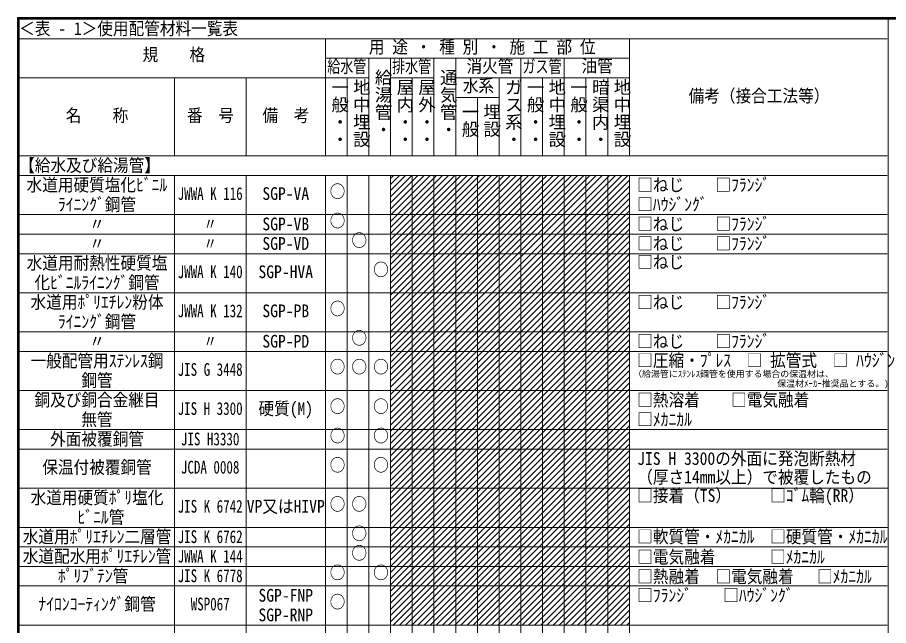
# Model space of a CAD drawing. Units: millimetres on the paper. Extents: x -399 to 402, y -320 to 280.
# Drawn here: x -398.6 to -198.1, y 139.5 to 279.6 of the extents above; entities that cross this region are included whole.
import ezdxf
from ezdxf.enums import TextEntityAlignment as Align

# ---------------------------------------------------------------- set-up
doc = ezdxf.new("R2010")
doc.units = ezdxf.units.MM
for name, color, linetype, lineweight in [('0-0', 7, 'Continuous', 9), ('0-8', 7, 'Continuous', 9), ('F-0_枠', 2, 'Continuous', 9)]:
    doc.layers.add(name, color=color, linetype=linetype, lineweight=lineweight)
doc.styles.add('@ＭＳ ゴシック', font='')
doc.styles.add('ＭＳ ゴシック', font='')
doc.styles.get('@ＭＳ ゴシック').set_extended_font_data('@MS Gothic')
doc.styles.get('ＭＳ ゴシック').set_extended_font_data('MS Gothic')

msp = doc.modelspace()

# ---------------------------------------------------------------- linework, layer by layer
at = {"layer": '0-0'}
msp.add_line((-398.407, 274.653), (-198.357, 274.653), dxfattribs=at)
at = {"layer": '0-0', "color": 2}
for p, q in [((-398.207, 274.653), (-198.357, 274.653)), ((-327.717, 274.653), (-327.717, 247.653)), ((-257.717, 274.653), (-257.717, 247.653)), ((-327.717, 270.153), (-257.717, 270.153)), ((-317.717, 270.153), (-317.717, 247.653)), ((-312.717, 270.153), (-312.717, 247.653)), ((-302.717, 270.153), (-302.717, 247.653)), ((-297.717, 270.153), (-297.717, 247.653)), ((-282.717, 270.153), (-282.717, 247.653)), ((-272.717, 270.153), (-272.717, 247.653)), ((-398.207, 265.653), (-317.717, 265.653)), ((-362.463, 265.653), (-362.463, 247.653)), ((-345.977, 265.653), (-345.977, 247.653)), ((-322.717, 265.653), (-322.717, 247.653)), ((-312.717, 265.653), (-302.717, 265.653)), ((-307.717, 265.653), (-307.717, 247.653)), ((-297.717, 265.653), (-257.717, 265.653)), ((-287.717, 265.653), (-287.717, 247.653)), ((-277.717, 265.653), (-277.717, 247.653)), ((-267.717, 265.653), (-267.717, 247.653)), ((-262.717, 265.653), (-262.717, 247.653)), ((-297.717, 261.153), (-287.717, 261.153)), ((-292.717, 261.153), (-292.717, 247.653)), ((-398.207, 247.653), (-198.357, 247.653)), ((-398.207, 243.153), (-198.357, 243.153)), ((-362.463, 243.153), (-362.463, 135.153)), ((-345.977, 243.153), (-345.977, 135.153)), ((-327.717, 243.153), (-327.717, 135.153)), ((-322.717, 243.153), (-322.717, 135.153)), ((-317.717, 243.153), (-317.717, 135.153)), ((-312.717, 243.153), (-312.717, 135.153)), ((-307.717, 243.153), (-307.717, 135.153)), ((-302.717, 243.153), (-302.717, 135.153)), ((-297.717, 243.153), (-297.717, 135.153)), ((-292.717, 243.153), (-292.717, 135.153)), ((-287.717, 243.153), (-287.717, 135.153)), ((-282.717, 243.153), (-282.717, 135.153)), ((-277.717, 243.153), (-277.717, 135.153)), ((-272.717, 243.153), (-272.717, 135.153)), ((-267.717, 243.153), (-267.717, 135.153)), ((-262.717, 243.153), (-262.717, 135.153)), ((-257.717, 243.153), (-257.717, 135.153)), ((-398.207, 234.153), (-198.357, 234.153)), ((-398.207, 229.653), (-198.357, 229.653)), ((-398.207, 225.153), (-198.357, 225.153)), ((-398.207, 216.153), (-198.357, 216.153)), ((-398.207, 207.153), (-198.357, 207.153)), ((-398.207, 202.653), (-198.357, 202.653)), ((-398.207, 193.653), (-198.357, 193.653)), ((-398.207, 184.653), (-198.357, 184.653)), ((-398.207, 180.153), (-198.357, 180.153)), ((-398.207, 171.153), (-198.157, 171.153)), ((-398.207, 162.153), (-198.157, 162.153)), ((-398.207, 157.653), (-198.357, 157.653)), ((-398.207, 153.153), (-198.357, 153.153)), ((-398.207, 148.653), (-198.357, 148.653)), ((-398.207, 139.653), (-198.357, 139.653))]:
    msp.add_line(p, q, dxfattribs=at)
at = {"layer": '0-8'}
for p, q in [((-312.717, 198.66), (-268.224, 243.153)), ((-312.717, 200.074), (-269.638, 243.153)), ((-312.717, 201.489), (-271.052, 243.153)), ((-312.717, 202.903), (-272.466, 243.153)), ((-312.717, 204.317), (-273.881, 243.153)), ((-312.717, 205.731), (-275.295, 243.153)), ((-312.717, 207.145), (-276.709, 243.153)), ((-312.717, 208.56), (-278.123, 243.153)), ((-312.717, 209.974), (-279.538, 243.153)), ((-312.717, 211.388), (-280.952, 243.153)), ((-312.717, 212.802), (-282.366, 243.153)), ((-312.717, 214.216), (-283.78, 243.153)), ((-312.717, 215.631), (-285.194, 243.153)), ((-312.717, 217.045), (-286.609, 243.153)), ((-312.717, 218.459), (-288.023, 243.153)), ((-312.717, 219.873), (-289.437, 243.153)), ((-312.717, 221.288), (-290.851, 243.153)), ((-312.717, 222.702), (-292.265, 243.153)), ((-312.717, 224.116), (-293.68, 243.153)), ((-312.717, 225.53), (-295.094, 243.153)), ((-312.717, 226.944), (-296.508, 243.153)), ((-312.717, 228.359), (-297.922, 243.153)), ((-312.717, 229.773), (-299.337, 243.153)), ((-312.717, 231.187), (-300.751, 243.153)), ((-312.717, 232.601), (-302.165, 243.153)), ((-312.717, 234.015), (-303.579, 243.153)), ((-312.717, 235.43), (-304.993, 243.153)), ((-312.717, 236.844), (-306.408, 243.153)), ((-312.717, 238.258), (-307.822, 243.153)), ((-312.717, 239.672), (-309.236, 243.153)), ((-312.717, 241.087), (-310.65, 243.153)), ((-312.717, 242.501), (-312.064, 243.153)), ((-312.717, 192.746), (-262.31, 243.153)), ((-312.717, 191.332), (-260.895, 243.153)), ((-312.717, 189.917), (-259.481, 243.153)), ((-312.717, 188.503), (-258.067, 243.153)), ((-312.717, 197.246), (-266.81, 243.153)), ((-312.717, 195.832), (-265.395, 243.153)), ((-312.717, 194.417), (-263.981, 243.153)), ((-312.717, 187.089), (-257.717, 242.089)), ((-312.717, 185.675), (-257.717, 240.675)), ((-312.717, 184.261), (-257.717, 239.261)), ((-312.717, 182.846), (-257.717, 237.846)), ((-312.717, 181.432), (-257.717, 236.432)), ((-312.717, 180.018), (-257.717, 235.018)), ((-312.717, 178.604), (-257.717, 233.604)), ((-312.717, 177.19), (-257.717, 232.19)), ((-312.717, 175.775), (-257.717, 230.775)), ((-312.717, 174.361), (-257.717, 229.361)), ((-312.717, 172.947), (-257.717, 227.947)), ((-312.717, 171.533), (-257.717, 226.533)), ((-312.717, 170.118), (-257.717, 225.118)), ((-312.717, 168.704), (-257.717, 223.704)), ((-312.717, 167.29), (-257.717, 222.29)), ((-312.717, 165.876), (-257.717, 220.876)), ((-312.717, 164.462), (-257.717, 219.462)), ((-312.717, 163.047), (-257.717, 218.047)), ((-312.717, 161.633), (-257.717, 216.633)), ((-312.717, 160.219), (-257.717, 215.219)), ((-312.717, 158.805), (-257.717, 213.805)), ((-312.717, 157.391), (-257.717, 212.391)), ((-312.717, 155.976), (-257.717, 210.976)), ((-312.717, 154.562), (-257.717, 209.562)), ((-312.717, 153.148), (-257.717, 208.148)), ((-312.717, 151.734), (-257.717, 206.734)), ((-312.717, 150.319), (-257.717, 205.319)), ((-312.717, 148.905), (-257.717, 203.905)), ((-312.717, 147.491), (-257.717, 202.491)), ((-312.717, 146.077), (-257.717, 201.077)), ((-312.717, 144.663), (-257.717, 199.663)), ((-312.717, 143.248), (-257.717, 198.248)), ((-312.717, 141.834), (-257.717, 196.834)), ((-312.717, 140.42), (-257.717, 195.42)), ((-312.07, 139.653), (-257.717, 194.006)), ((-310.655, 139.653), (-257.717, 192.592)), ((-309.241, 139.653), (-257.717, 191.177)), ((-307.827, 139.653), (-257.717, 189.763)), ((-306.413, 139.653), (-257.717, 188.349)), ((-304.998, 139.653), (-257.717, 186.935)), ((-303.584, 139.653), (-257.717, 185.52)), ((-302.17, 139.653), (-257.717, 184.106)), ((-300.756, 139.653), (-257.717, 182.692)), ((-299.342, 139.653), (-257.717, 181.278)), ((-297.927, 139.653), (-257.717, 179.864)), ((-296.513, 139.653), (-257.717, 178.449)), ((-295.099, 139.653), (-257.717, 177.035)), ((-293.685, 139.653), (-257.717, 175.621)), ((-292.271, 139.653), (-257.717, 174.207)), ((-290.856, 139.653), (-257.717, 172.793)), ((-289.442, 139.653), (-257.717, 171.378)), ((-288.028, 139.653), (-257.717, 169.964)), ((-286.614, 139.653), (-257.717, 168.55)), ((-285.199, 139.653), (-257.717, 167.136)), ((-283.785, 139.653), (-257.717, 165.722)), ((-282.371, 139.653), (-257.717, 164.307)), ((-280.957, 139.653), (-257.717, 162.893)), ((-279.543, 139.653), (-257.717, 161.479)), ((-278.128, 139.653), (-257.717, 160.065)), ((-276.714, 139.653), (-257.717, 158.65)), ((-275.3, 139.653), (-257.717, 157.236)), ((-273.886, 139.653), (-257.717, 155.822)), ((-272.472, 139.653), (-257.717, 154.408)), ((-271.057, 139.653), (-257.717, 152.994)), ((-269.643, 139.653), (-257.717, 151.579)), ((-268.229, 139.653), (-257.717, 150.165)), ((-266.815, 139.653), (-257.717, 148.751)), ((-265.4, 139.653), (-257.717, 147.337)), ((-263.986, 139.653), (-257.717, 145.923)), ((-262.572, 139.653), (-257.717, 144.508)), ((-261.158, 139.653), (-257.717, 143.094)), ((-259.744, 139.653), (-257.717, 141.68)), ((-258.329, 139.653), (-257.717, 140.266))]:
    msp.add_line(p, q, dxfattribs=at)
at = {"layer": 'F-0_枠'}
for p, q in [((402.393, 279.553), (-398.607, 279.553)), ((-398.607, -274.447), (-398.607, 279.553)), ((402.193, 279.353), (-398.407, 279.353)), ((-398.407, -274.247), (-398.407, 279.353)), ((401.993, 279.153), (-398.207, 279.153)), ((-398.207, -274.047), (-398.207, 279.153)), ((-198.157, 279.153), (-198.157, -250.047))]:
    msp.add_line(p, q, dxfattribs=at)

# ---------------------------------------------------------------- texts
at = {"layer": '0-0', "style": 'ＭＳ ゴシック'}
for s, width, p in [('＜表 - 1＞使用配管材料一覧表', 0.9, (-398.207, 274.653)), ('規\u3000\u3000格', 0.9, (-369.807, 268.653)), ('用 途 ・ 種 別 ・ 施 工 部 位', 0.9, (-317.701, 270.405)), ('給水管', 0.75, (-327.273, 265.925)), ('排水管', 0.75, (-312.358, 265.925)), ('消火管', 0.9, (-295.219, 265.971)), ('ガス管', 0.75, (-282.345, 265.925)), ('油管', 0.9, (-268.755, 266.051)), ('水系', 0.9, (-296.073, 261.487)), ('備考（接合工法等）', 0.9, (-244.087, 259.153)), ('名\u3000\u3000称', 0.9, (-387.485, 254.653)), ('番\u3000号', 0.9, (-359.57, 254.653)), ('備\u3000考', 0.9, (-342.197, 254.653)), ('【給水及び給湯管】', 0.9, (-398.207, 243.153)), ('水道用硬質塩化ﾋﾞﾆﾙ', 0.9, (-396.51, 238.653)), (' □ねじ\u3000\u3000□ﾌﾗﾝｼﾞ', 0.9, (-257.717, 238.653)), ('○', 0.9, (-326.717, 237.153)), ('JWWA K 116', 0.75, (-361.72, 236.653)), ('SGP-VA', 0.9, (-342.222, 236.653)), ('ﾗｲﾆﾝｸﾞ鋼管', 0.9, (-389.285, 234.153)), (' □ﾊｳｼﾞﾝｸﾞ\u3000', 0.9, (-257.717, 234.153)), ('〃', 0.9, (-382.085, 229.653)), ('〃', 0.75, (-355.72, 229.653)), ('SGP-VB', 0.9, (-342.222, 229.653)), ('○', 0.9, (-326.717, 230.386)), (' □ねじ\u3000\u3000□ﾌﾗﾝｼﾞ\u3000\u3000', 0.9, (-257.717, 229.653)), ('SGP-VD', 0.9, (-342.222, 225.153)), ('○', 0.9, (-321.717, 225.886)), (' □ねじ\u3000\u3000□ﾌﾗﾝｼﾞ', 0.9, (-257.717, 225.153)), ('〃', 0.9, (-382.085, 225.153)), ('〃', 0.75, (-355.72, 225.153)), ('水道用耐熱性硬質塩', 0.9, (-396.485, 220.653)), (' □ねじ', 0.9, (-257.717, 220.876)), ('○', 0.9, (-316.717, 219.153)), ('JWWA K 140', 0.75, (-361.72, 218.653)), ('SGP-HVA', 0.9, (-343.122, 218.653)), ('化ﾋﾞﾆﾙﾗｲﾆﾝｸﾞ鋼管', 0.9, (-394.685, 216.153)), ('水道用ﾎﾟﾘｴﾁﾚﾝ粉体', 0.9, (-395.585, 211.653)), (' □ねじ\u3000\u3000□ﾌﾗﾝｼﾞ', 0.9, (-257.717, 211.653)), ('JWWA K 132', 0.75, (-361.72, 209.653)), ('SGP-PB', 0.9, (-342.222, 209.653)), ('○', 0.9, (-326.717, 210.153)), ('ﾗｲﾆﾝｸﾞ鋼管', 0.9, (-389.285, 207.153)), ('○', 0.9, (-321.717, 203.386)), (' □ねじ\u3000\u3000□ﾌﾗﾝｼﾞ', 0.9, (-257.717, 202.653)), ('〃', 0.9, (-382.085, 202.653)), ('〃', 0.75, (-355.72, 202.653)), ('SGP-PD', 0.9, (-342.222, 202.653)), ('一般配管用ｽﾃﾝﾚｽ鋼', 0.9, (-395.585, 198.153)), ('○', 0.9, (-326.717, 196.75)), ('○', 0.9, (-321.717, 196.75)), ('○', 0.9, (-316.717, 196.75)), (' □圧縮・ﾌﾟﾚｽ  □ 拡管式  □ ﾊｳｼﾞﾝｸﾞ\u3000', 0.9, (-257.717, 198.248)), ('JIS G 3448', 0.75, (-361.72, 196.153)), ('鋼管', 0.9, (-383.885, 193.653)), ('銅及び銅合金継目', 0.9, (-394.685, 189.153)), (' □熱溶着\u3000\u3000□電気融着', 0.9, (-257.717, 189.153)), ('JIS H 3300', 0.75, (-361.72, 187.153)), ('硬質(M)', 0.9, (-343.122, 187.153)), ('○', 0.9, (-326.717, 187.653)), ('○', 0.9, (-316.717, 187.653)), ('無管', 0.9, (-383.885, 184.653)), (' □ﾒｶﾆｶﾙ', 0.9, (-257.717, 184.653)), ('○', 0.9, (-326.717, 180.886)), ('○', 0.9, (-316.717, 180.886)), ('外面被覆銅管', 0.9, (-391.085, 180.153)), ('JIS H3330', 0.75, (-360.97, 180.153)), (' JIS H 3300の外面に発泡断熱材', 0.9, (-257.717, 175.653)), ('保温付被覆銅管', 0.9, (-392.885, 173.653)), ('JCDA 0008', 0.75, (-360.97, 173.653)), ('○', 0.9, (-326.717, 174.153)), ('○', 0.9, (-316.717, 174.153)), (' （厚さ14mm以上）で被覆したもの', 0.9, (-257.717, 171.378)), ('水道用硬質ﾎﾟﾘ塩化', 0.9, (-395.585, 166.653)), (' □接着（TS）\u3000\u3000 □ｺﾞﾑ輪(RR）', 0.9, (-257.717, 167.136)), ('JIS K 6742', 0.75, (-361.72, 164.653)), ('VP又はHIVP', 0.9, (-345.822, 164.653)), ('○', 0.9, (-326.717, 165.153)), ('○', 0.9, (-321.717, 165.153)), (' ﾋﾞﾆﾙ管', 0.9, (-386.585, 162.153)), ('○', 0.9, (-321.717, 158.386)), ('水道用ﾎﾟﾘｴﾁﾚﾝ二層管', 0.9, (-397.385, 157.653)), ('JIS K 6762', 0.75, (-361.72, 157.653)), (' □軟質管・ﾒｶﾆｶﾙ\u3000□硬質管・ﾒｶﾆｶﾙ', 0.9, (-257.717, 157.653)), ('水道配水用ﾎﾟﾘｴﾁﾚﾝ管', 0.9, (-397.385, 153.153)), ('JWWA K 144', 0.75, (-361.72, 153.153)), ('○', 0.9, (-321.717, 153.886)), (' □電気融着\u3000     □ﾒｶﾆｶﾙ', 0.9, (-257.717, 152.994)), ('ﾎﾟﾘﾌﾞﾃﾝ管', 0.9, (-389.285, 148.653)), ('JIS K 6778', 0.75, (-361.72, 148.653)), ('○', 0.9, (-326.717, 149.386)), ('○', 0.9, (-316.717, 149.386)), (' □熱融着\u3000□電気融着   □ﾒｶﾆｶﾙ', 0.9, (-257.717, 148.494)), (' □ﾌﾗﾝｼﾞ\u3000\u3000□ﾊｳｼﾞﾝｸﾞ', 0.9, (-257.717, 144.153)), ('ﾅｲﾛﾝｺｰﾃｨﾝｸﾞ鋼管', 0.9, (-393.785, 142.153)), ('SGP-FNP', 0.9, (-343.122, 144.153)), ('○', 0.9, (-326.717, 142.653)), ('WSP067', 0.75, (-358.72, 142.153)), ('SGP-RNP', 0.9, (-343.122, 139.653))]:
    msp.add_text(s, height=2.933, dxfattribs=dict(at, width=width)).set_placement(p, align=Align.BOTTOM_LEFT)
at = {"layer": '0-0', "style": '@ＭＳ ゴシック'}
for s, p in [('給湯管・', (-316.717, 267.753)), ('通気管・', (-301.717, 267.753)), ('地中埋設', (-321.717, 265.503)), ('屋内・・', (-311.717, 265.503)), ('屋外・・', (-306.717, 265.503)), ('ガス系・', (-286.717, 265.503)), ('地中埋設', (-276.717, 265.503)), ('暗渠内・', (-266.717, 265.503)), ('地中埋設', (-261.717, 265.503)), ('一般・・', (-326.717, 265.503)), ('一般・・', (-281.717, 265.503)), ('一般・・', (-271.717, 265.503)), ('埋設', (-291.717, 259.853)), ('一般', (-296.717, 259.853))]:
    msp.add_text(s, height=2.933, rotation=270, dxfattribs=at).set_placement(p, align=Align.BOTTOM_LEFT)
at = {"layer": '0-0', "style": 'ＭＳ ゴシック'}
for s, p in [('（給湯管にｽﾃﾝﾚｽ鋼管を使用する場合の保温材は、', (-256.856, 196.297)), ('保温材ﾒｰｶｰ推奨品とする。)', (-223.685, 194.072))]:
    msp.add_text(s, height=1.466, dxfattribs=at).set_placement(p, align=Align.BOTTOM_LEFT)

doc.saveas('drawing.dxf')
